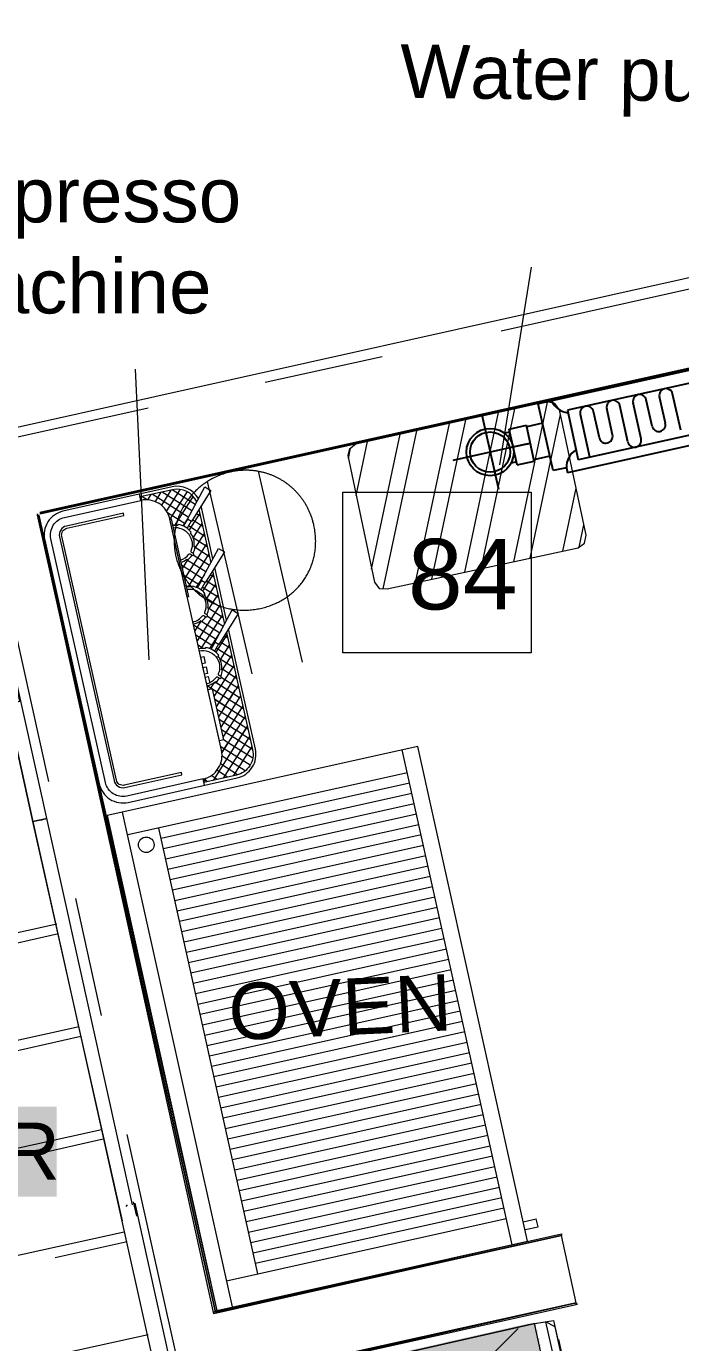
# Model space of a CAD drawing. Header units: inches. Extents: x 0.9 to 36.3, y 0.7 to 23.3.
# Drawn here: x 26.192 to 26.873, y 13.473 to 14.841 of the extents above; entities that cross this region are included whole.
import ezdxf

# ---------------------------------------------------------------- set-up
doc = ezdxf.new("R2010")
doc.units = ezdxf.units.IN
doc.linetypes.add('CENTER', pattern=[50.8, 31.75, -6.35, 6.35, -6.35])
doc.layers.add('Baseboard heater', color=7, linetype='Continuous', true_color=0x581317)
doc.layers.add('PDF_Solid Fills', color=7, linetype='Continuous', true_color=0xffffff)
doc.layers.add('Blocks', color=7, linetype='Continuous', lineweight=5, true_color=0x9a9c7f)
doc.layers.add('PDF_Geometry', color=7, linetype='Continuous', lineweight=9, true_color=0x777777)
doc.layers.add('Numbering receptecles', color=170, linetype='Continuous', lineweight=15)
doc.layers.add('Receptacles', color=170, linetype='Continuous', lineweight=15)
doc.layers.add('PDF_Text', color=7, linetype='Continuous')
doc.styles.add('PDF Arial', font='arial.ttf')
doc.styles.get("Standard").update_dxf_attribs({"font": 'arial.ttf'})

msp = doc.modelspace()

# ---------------------------------------------------------------- hatches: boundary and pattern name
at = {"layer": 'Blocks', "linetype": 'CENTER', "ltscale": 0.01, "transparency": 33554559}
h = msp.add_hatch(dxfattribs=at)
h.set_pattern_fill('ANSI32', color=256, scale=0.005, angle=33)
h.paths.add_polyline_path([(26.5349, 14.4066), (26.5282, 14.4016), (26.5265, 14.395), (26.5542, 14.2632), (26.5592, 14.2565), (26.5675, 14.2564), (26.7661, 14.2988), (26.7728, 14.3037), (26.7745, 14.3121), (26.7468, 14.4422), (26.7418, 14.4489), (26.7335, 14.4506)])
at = {"layer": 'Blocks', "linetype": 'ByBlock', "transparency": 33554457}
msp.add_hatch(color=256, dxfattribs=at).paths.add_polyline_path([(26.8206, 13.0095), (26.8272, 13.0095), (26.8272, 13.0178), (26.8256, 13.0178), (26.8256, 13.0261), (26.8239, 13.0261), (26.8239, 13.0328), (26.8222, 13.0328), (26.8222, 13.0411), (26.8206, 13.0411), (26.8206, 13.0478), (26.8189, 13.0478), (26.8189, 13.0561), (26.8172, 13.0561), (26.8172, 13.0628), (26.8156, 13.0628), (26.8156, 13.0711), (26.8139, 13.0711), (26.8139, 13.0778), (26.8122, 13.0778), (26.8122, 13.0861), (26.8106, 13.0861), (26.8106, 13.0928), (26.8089, 13.0928), (26.8089, 13.1011), (26.8072, 13.1011), (26.8072, 13.1078), (26.8056, 13.1078), (26.8056, 13.1161), (26.8039, 13.1161), (26.8039, 13.1228), (26.8022, 13.1228), (26.8022, 13.1311), (26.8006, 13.1311), (26.8006, 13.1395), (26.7989, 13.1395), (26.7989, 13.1461), (26.7972, 13.1461), (26.7972, 13.1545), (26.7956, 13.1545), (26.7956, 13.1611), (26.7939, 13.1611), (26.7939, 13.1695), (26.7922, 13.1695), (26.7922, 13.1761), (26.7906, 13.1761), (26.7906, 13.1845), (26.7889, 13.1845), (26.7889, 13.1911), (26.7872, 13.1911), (26.7872, 13.1995), (26.7856, 13.1995), (26.7856, 13.2061), (26.7839, 13.2061), (26.7839, 13.2145), (26.7822, 13.2145), (26.7822, 13.2211), (26.7806, 13.2211), (26.7806, 13.2295), (26.7789, 13.2295), (26.7789, 13.2361), (26.7772, 13.2361), (26.7772, 13.2445), (26.7756, 13.2445), (26.7756, 13.2511), (26.7739, 13.2511), (26.7739, 13.2595), (26.7722, 13.2595), (26.7722, 13.2678), (26.7706, 13.2678), (26.7706, 13.2745), (26.7689, 13.2745), (26.7689, 13.2828), (26.7672, 13.2828), (26.7672, 13.2895), (26.7656, 13.2895), (26.7656, 13.2978), (26.7639, 13.2978), (26.7639, 13.3045), (26.7622, 13.3045), (26.7622, 13.3128), (26.7606, 13.3128), (26.7606, 13.3195), (26.7589, 13.3195), (26.7589, 13.3278), (26.7572, 13.3278), (26.7572, 13.3345), (26.7556, 13.3345), (26.7556, 13.3428), (26.7539, 13.3428), (26.7539, 13.3495), (26.7522, 13.3495), (26.7522, 13.3578), (26.7506, 13.3578), (26.7506, 13.3645), (26.7489, 13.3645), (26.7489, 13.3728), (26.7472, 13.3728), (26.7472, 13.3811), (26.7456, 13.3811), (26.7456, 13.3878), (26.7439, 13.3878), (26.7439, 13.3961), (26.7422, 13.3961), (26.7422, 13.4028), (26.7406, 13.4028), (26.7406, 13.4111), (26.7389, 13.4111), (26.7389, 13.4178), (26.7372, 13.4178), (26.7372, 13.4261), (26.7356, 13.4261), (26.7356, 13.4328), (26.7339, 13.4328), (26.7339, 13.4411), (26.7322, 13.4411), (26.7322, 13.4478), (26.7306, 13.4478), (26.7306, 13.4561), (26.7289, 13.4561), (26.7289, 13.4628), (26.7272, 13.4628), (26.7272, 13.4711), (26.7256, 13.4711), (26.7256, 13.4778), (26.7239, 13.4778), (26.7239, 13.4861), (26.7222, 13.4861), (26.7222, 13.4928), (26.7139, 13.4928), (26.7072, 13.4911), (26.6989, 13.4895), (26.6922, 13.4878), (26.6839, 13.4861), (26.6706, 13.4828), (26.6622, 13.4811), (26.6556, 13.4795), (26.6472, 13.4778), (26.6406, 13.4761), (26.6322, 13.4745), (26.6189, 13.4711), (26.6106, 13.4695), (26.6039, 13.4678), (26.5956, 13.4661), (26.5889, 13.4645), (26.5806, 13.4628), (26.5673, 13.4595), (26.5589, 13.4578), (26.5523, 13.4561), (26.5439, 13.4545), (26.5373, 13.4528), (26.5289, 13.4511), (26.5156, 13.4478), (26.5073, 13.4461), (26.5006, 13.4445), (26.4923, 13.4428), (26.4856, 13.4411), (26.4773, 13.4395), (26.4639, 13.4361), (26.4556, 13.4345), (26.4489, 13.4328), (26.4406, 13.4311), (26.4339, 13.4295), (26.4256, 13.4278), (26.4273, 13.4261), (26.4273, 13.4195), (26.4289, 13.4195), (26.4289, 13.4111), (26.4306, 13.4111), (26.4306, 13.4045), (26.4323, 13.4045), (26.4323, 13.3961), (26.4339, 13.3961), (26.4339, 13.3895), (26.4356, 13.3895), (26.4356, 13.3811), (26.4373, 13.3811), (26.4373, 13.3745), (26.4389, 13.3745), (26.4389, 13.3661), (26.4406, 13.3661), (26.4406, 13.3595), (26.4423, 13.3595), (26.4423, 13.3511), (26.4439, 13.3511), (26.4439, 13.3445), (26.4456, 13.3445), (26.4456, 13.3361), (26.4473, 13.3361), (26.4473, 13.3295), (26.4489, 13.3295), (26.4489, 13.3211), (26.4506, 13.3211), (26.4506, 13.3145), (26.4523, 13.3145), (26.4523, 13.3061), (26.4539, 13.3061), (26.4539, 13.2995), (26.4556, 13.2995), (26.4556, 13.2911), (26.4573, 13.2911), (26.4573, 13.2845), (26.4589, 13.2845), (26.4589, 13.2761), (26.4606, 13.2761), (26.4606, 13.2695), (26.4623, 13.2695), (26.4623, 13.2611), (26.4639, 13.2611), (26.4639, 13.2545), (26.4656, 13.2545), (26.4656, 13.2461), (26.4673, 13.2461), (26.4673, 13.2395), (26.4689, 13.2395), (26.4689, 13.2311), (26.4706, 13.2311), (26.4706, 13.2245), (26.4723, 13.2245), (26.4723, 13.2161), (26.4739, 13.2161), (26.4739, 13.2095), (26.4756, 13.2095), (26.4756, 13.2011), (26.4773, 13.2011), (26.4773, 13.1945), (26.4789, 13.1945), (26.4789, 13.1861), (26.4806, 13.1861), (26.4806, 13.1795), (26.4823, 13.1795), (26.4823, 13.1711), (26.4839, 13.1711), (26.4839, 13.1645), (26.4856, 13.1645), (26.4856, 13.1561), (26.4873, 13.1561), (26.4873, 13.1495), (26.4889, 13.1495), (26.4889, 13.1411), (26.4906, 13.1411), (26.4906, 13.1345), (26.4923, 13.1345), (26.4923, 13.1261), (26.4939, 13.1261), (26.4939, 13.1195), (26.4956, 13.1195), (26.4956, 13.1111), (26.4973, 13.1111), (26.4973, 13.1045), (26.4989, 13.1045), (26.4989, 13.0961), (26.5006, 13.0961), (26.5006, 13.0895), (26.5023, 13.0895), (26.5023, 13.0811), (26.5039, 13.0811), (26.5039, 13.0745), (26.5056, 13.0745), (26.5056, 13.0661), (26.5073, 13.0661), (26.5073, 13.0595), (26.5089, 13.0595), (26.5089, 13.0511), (26.5106, 13.0511), (26.5106, 13.0445), (26.5123, 13.0445), (26.5123, 13.0361), (26.5139, 13.0361), (26.5139, 13.0295), (26.5156, 13.0295), (26.5156, 13.0211), (26.5173, 13.0211), (26.5173, 13.0145), (26.5189, 13.0145), (26.5189, 13.0061), (26.5206, 13.0061), (26.5206, 12.9995), (26.5223, 12.9995), (26.5223, 12.9911), (26.5239, 12.9911), (26.5239, 12.9828), (26.5256, 12.9828), (26.5256, 12.9761), (26.5273, 12.9761), (26.5273, 12.9678), (26.5289, 12.9678), (26.5289, 12.9611), (26.5306, 12.9611), (26.5306, 12.9528), (26.5323, 12.9528), (26.5323, 12.9461), (26.5489, 12.9495), (26.5556, 12.9511), (26.5639, 12.9528), (26.5706, 12.9545), (26.5789, 12.9561), (26.5856, 12.9578), (26.5939, 12.9595), (26.6006, 12.9611), (26.6089, 12.9628), (26.6156, 12.9645), (26.6239, 12.9661), (26.6306, 12.9678), (26.6472, 12.9711), (26.6539, 12.9728), (26.6622, 12.9745), (26.6689, 12.9761), (26.6772, 12.9778), (26.6839, 12.9795), (26.6922, 12.9811), (26.6989, 12.9828), (26.7072, 12.9845), (26.7139, 12.9861), (26.7222, 12.9878), (26.7289, 12.9895), (26.7456, 12.9928), (26.7522, 12.9945), (26.7606, 12.9961), (26.7672, 12.9978), (26.7756, 12.9995), (26.7822, 13.0011), (26.7906, 13.0028), (26.7972, 13.0045), (26.8056, 13.0061), (26.8122, 13.0078)])

# ---------------------------------------------------------------- linework, layer by layer
at = {"layer": 'Baseboard heater', "linetype": 'ByBlock', "ltscale": 0.5}
for p, q in [((27.9694, 14.7246), (26.7246, 14.4486)), ((27.972, 14.6469), (26.7551, 14.377)), ((26.74, 14.3791), (26.7246, 14.4486)), ((26.7549, 14.4418), (26.7663, 14.3903)), ((26.7782, 14.393), (26.7684, 14.4376)), ((26.7882, 14.4132), (26.7821, 14.4406)), ((26.754, 14.3822), (26.74, 14.3791)), ((26.754, 14.3822), (26.7551, 14.377))]:
    msp.add_line(p, q, dxfattribs=at)
at = {"layer": 'Baseboard heater', "linetype": 'ByBlock', "ltscale": 0.3}
for p, q in [((27.9448, 14.7056), (26.7549, 14.4418)), ((27.9562, 14.6542), (26.7663, 14.3903)), ((26.8728, 14.4211), (26.8644, 14.4588)), ((26.8179, 14.409), (26.8095, 14.4467)), ((26.8316, 14.412), (26.8232, 14.4497)), ((26.843, 14.4253), (26.837, 14.4528)), ((26.8568, 14.4284), (26.8507, 14.4558)), ((26.666, 14.4371), (26.6832, 14.3597)), ((26.8019, 14.4162), (26.7958, 14.4436)), ((26.6952, 14.4191), (26.6896, 14.4179)), ((26.6945, 14.4222), (26.7123, 14.4262)), ((26.7027, 14.3852), (26.6945, 14.4222)), ((26.7205, 14.3891), (26.7123, 14.4262)), ((26.7291, 14.4284), (26.7126, 14.4248)), ((26.7133, 14.407), (26.6359, 14.3898)), ((26.6986, 14.4037), (26.7164, 14.4076)), ((26.7367, 14.3941), (26.7202, 14.3905)), ((26.702, 14.3883), (26.6964, 14.387)), ((26.7027, 14.3852), (26.7205, 14.3891))]:
    msp.add_line(p, q, dxfattribs=at)
at = {"layer": 'Baseboard heater', "linetype": 'ByBlock', "ltscale": 0.5}
for radius in [0.0246, 0.0209]:
    msp.add_circle((26.6746, 14.3984), radius, dxfattribs=at)
at = {"layer": 'Baseboard heater', "linetype": 'ByBlock', "ltscale": 0.3}
for centre, start, end in [((26.8301, 14.4512), 12.5022, 192.5022), ((26.8575, 14.4573), 12.5022, 192.5022), ((26.8027, 14.4452), 12.5022, 192.5022), ((26.8499, 14.4268), 192.5022, 12.5022), ((26.795, 14.4147), 192.5022, 12.5022), ((26.8247, 14.4105), 192.5022, 12.5022)]:
    msp.add_arc(centre, 0.00703, start, end, dxfattribs=at)
at = {"layer": 'Baseboard heater', "linetype": 'ByBlock', "ltscale": 0.5}
for centre, radius, start, end in [((26.7574, 14.4596), 0.0204, 202.6091, 264.6621), ((26.7752, 14.4391), 0.00703, 12.5022, 192.5022), ((26.7743, 14.383), 0.0204, 120.3424, 182.3953)]:
    msp.add_arc(centre, radius, start, end, dxfattribs=at)
at = {"layer": 'Blocks', "linetype": 'CENTER', "ltscale": 0.01}
for p, q in [((26.7173, 14.5904), (26.6842, 14.3853)), ((26.3053, 14.4845), (26.3197, 14.1825))]:
    msp.add_line(p, q, dxfattribs=at)
at = {"layer": 'Blocks', "linetype": 'ByBlock'}
for p, q in [((26.3178, 14.3488), (26.3125, 14.3522)), ((26.3216, 14.3542), (26.3182, 14.3488)), ((26.3607, 14.3306), (26.323, 14.3546)), ((26.3321, 14.3566), (26.3261, 14.3471)), ((26.3427, 14.3589), (26.3327, 14.3432)), ((26.3644, 14.3374), (26.3336, 14.3569)), ((26.3522, 14.3597), (26.338, 14.3373)), ((26.3597, 14.3573), (26.3416, 14.3288)), ((26.368, 14.3441), (26.3441, 14.3593)), ((26.3657, 14.3525), (26.3465, 14.3222)), ((26.3573, 14.3238), (26.3392, 14.3352)), ((26.3717, 14.3388), (26.3841, 14.2834)), ((26.3863, 14.2875), (26.374, 14.3425)), ((26.3457, 14.3221), (26.3441, 14.3231)), ((26.3598, 14.3289), (26.3552, 14.3217)), ((26.3559, 14.3213), (26.3601, 14.3286)), ((26.3636, 14.3266), (26.3594, 14.3193)), ((26.378, 14.3106), (26.3608, 14.3216)), ((26.3726, 14.3348), (26.3616, 14.3175)), ((26.3756, 14.3212), (26.365, 14.3279)), ((26.3749, 14.3243), (26.3657, 14.3097)), ((26.3733, 14.3317), (26.369, 14.3344)), ((26.3804, 14.3001), (26.3658, 14.3093)), ((26.3773, 14.3137), (26.3676, 14.2984)), ((26.3797, 14.3032), (26.3566, 14.2669)), ((26.3827, 14.2896), (26.3677, 14.2991)), ((26.3753, 14.2672), (26.3535, 14.281)), ((26.3599, 14.2863), (26.3543, 14.2775)), ((26.3789, 14.2739), (26.3588, 14.2866)), ((26.382, 14.2927), (26.3602, 14.2582)), ((26.3826, 14.2806), (26.3659, 14.2912)), ((26.3719, 14.2603), (26.3559, 14.2704)), ((26.3775, 14.2713), (26.369, 14.2579)), ((26.3867, 14.2716), (26.3755, 14.2539)), ((26.3874, 14.2685), (26.3836, 14.2709)), ((26.386, 14.2749), (26.3984, 14.2195)), ((26.4006, 14.2236), (26.3883, 14.2786)), ((26.3608, 14.2583), (26.3582, 14.2599)), ((26.3702, 14.2574), (26.3744, 14.2647)), ((26.3779, 14.2627), (26.3737, 14.2554)), ((26.3921, 14.2474), (26.3753, 14.2581)), ((26.3898, 14.258), (26.3796, 14.2644)), ((26.3891, 14.2611), (26.3797, 14.2463)), ((26.3938, 14.24), (26.3699, 14.2022)), ((26.3945, 14.2369), (26.3798, 14.2462)), ((26.3915, 14.2505), (26.3821, 14.2357)), ((26.3962, 14.2294), (26.3739, 14.1943)), ((26.3971, 14.2171), (26.3806, 14.2276)), ((26.3816, 14.236), (26.3811, 14.2363)), ((26.3969, 14.2263), (26.3821, 14.2357)), ((26.3898, 14.2037), (26.3662, 14.2187)), ((26.3739, 14.2228), (26.3675, 14.2127)), ((26.3737, 14.2229), (26.3735, 14.2231)), ((26.3934, 14.2104), (26.3744, 14.2225)), ((26.3952, 14.2137), (26.3829, 14.1942)), ((26.3864, 14.1968), (26.3685, 14.2081)), ((26.3845, 14.1936), (26.3887, 14.2008)), ((26.3922, 14.1988), (26.388, 14.1915)), ((26.4009, 14.2084), (26.3895, 14.1904)), ((26.4039, 14.1947), (26.3941, 14.201)), ((26.4016, 14.2053), (26.3981, 14.2075)), ((26.3759, 14.1944), (26.3709, 14.1976)), ((26.4063, 14.1842), (26.3898, 14.1946)), ((26.4032, 14.1978), (26.3938, 14.183)), ((26.4056, 14.1873), (26.396, 14.1721)), ((26.408, 14.1767), (26.3874, 14.1443)), ((26.4087, 14.1737), (26.3937, 14.1831)), ((26.411, 14.1631), (26.3955, 14.173)), ((26.3877, 14.1591), (26.3832, 14.152)), ((26.414, 14.1431), (26.3882, 14.1595)), ((26.4076, 14.1472), (26.3891, 14.1589)), ((26.4103, 14.1662), (26.3897, 14.1338)), ((26.3851, 14.1524), (26.3803, 14.1555)), ((26.4099, 14.1367), (26.3841, 14.153)), ((26.404, 14.1405), (26.3856, 14.1521)), ((26.415, 14.1451), (26.4036, 14.1271)), ((26.4127, 14.1557), (26.4097, 14.1509)), ((26.4082, 14.1197), (26.3904, 14.131)), ((26.3992, 14.1344), (26.3921, 14.1232)), ((26.4057, 14.1303), (26.3945, 14.1127)), ((26.4204, 14.121), (26.404, 14.1314)), ((26.4174, 14.1346), (26.408, 14.1197)), ((26.4181, 14.1315), (26.4083, 14.1377)), ((26.4106, 14.1091), (26.3927, 14.1205)), ((26.408, 14.1198), (26.3968, 14.1022)), ((26.4228, 14.1104), (26.4079, 14.1199)), ((26.4198, 14.1241), (26.4101, 14.1089)), ((26.4221, 14.1135), (26.3865, 14.0573)), ((26.4129, 14.0986), (26.3951, 14.1099)), ((26.4245, 14.103), (26.397, 14.0597)), ((26.4209, 14.1116), (26.4045, 14.0858)), ((26.4252, 14.0999), (26.4097, 14.1097)), ((26.5993, 14.0926), (26.2762, 14.0208)), ((26.4249, 14.0729), (26.3945, 14.0922)), ((26.4088, 14.0922), (26.3974, 14.0994)), ((26.4277, 14.0802), (26.4033, 14.0957)), ((26.4268, 14.0924), (26.4075, 14.062)), ((26.4275, 14.0893), (26.4092, 14.101)), ((26.6975, 13.5747), (26.5832, 14.089)), ((26.7136, 13.5783), (26.5993, 14.0926)), ((26.4198, 14.0671), (26.3958, 14.0823)), ((26.5885, 14.0651), (26.2977, 14.0005)), ((26.3909, 14.0583), (26.3846, 14.0623)), ((26.4014, 14.0607), (26.3904, 14.0677)), ((26.4119, 14.0631), (26.3942, 14.0743)), ((26.5909, 14.0543), (26.3324, 13.9969)), ((26.3804, 14.056), (26.3762, 14.0586)), ((26.3788, 14.0594), (26.3767, 14.0562)), ((26.5933, 14.0435), (26.3348, 13.9861)), ((26.2762, 14.0208), (26.3905, 13.5065)), ((26.4067, 13.5101), (26.2924, 14.0243)), ((26.5957, 14.0328), (26.3372, 13.9753)), ((26.5981, 14.022), (26.3396, 13.9646)), ((26.4329, 13.5445), (26.33, 14.0076)), ((26.6005, 14.0112), (26.342, 13.9538)), ((26.6029, 14.0005), (26.3444, 13.943)), ((26.6052, 13.9897), (26.3468, 13.9322)), ((26.6076, 13.9789), (26.3492, 13.9215)), ((26.61, 13.9681), (26.3515, 13.9107)), ((26.6124, 13.9574), (26.3539, 13.8999)), ((26.6148, 13.9466), (26.3563, 13.8892)), ((26.6172, 13.9358), (26.3587, 13.8784)), ((26.6196, 13.9251), (26.3611, 13.8676)), ((26.622, 13.9143), (26.3635, 13.8568)), ((26.6244, 13.9035), (26.3659, 13.8461)), ((26.6268, 13.8927), (26.3683, 13.8353)), ((26.6292, 13.882), (26.3707, 13.8245)), ((26.6316, 13.8712), (26.3731, 13.8138)), ((26.634, 13.8604), (26.3755, 13.803)), ((26.6364, 13.8497), (26.3779, 13.7922)), ((26.6388, 13.8389), (26.3803, 13.7815)), ((26.6412, 13.8281), (26.3827, 13.7707)), ((26.6435, 13.8174), (26.3851, 13.7599)), ((26.6459, 13.8066), (26.3874, 13.7491)), ((26.6483, 13.7958), (26.3898, 13.7384)), ((26.6507, 13.785), (26.3922, 13.7276)), ((26.6531, 13.7743), (26.3946, 13.7168)), ((26.6555, 13.7635), (26.397, 13.7061)), ((26.6579, 13.7527), (26.3994, 13.6953)), ((26.6603, 13.742), (26.4018, 13.6845)), ((26.6627, 13.7312), (26.4042, 13.6737)), ((26.6651, 13.7204), (26.4066, 13.663)), ((26.6675, 13.7096), (26.409, 13.6522)), ((26.6699, 13.6989), (26.4114, 13.6414)), ((26.6723, 13.6881), (26.4138, 13.6307)), ((26.6747, 13.6773), (26.4162, 13.6199)), ((26.6771, 13.6666), (26.4186, 13.6091)), ((26.6794, 13.6558), (26.421, 13.5984)), ((26.6818, 13.645), (26.4233, 13.5876)), ((26.6842, 13.6343), (26.4257, 13.5768)), ((26.6866, 13.6235), (26.4281, 13.566)), ((26.689, 13.6127), (26.4305, 13.5553)), ((26.4006, 13.5373), (26.6914, 13.6019)), ((26.7091, 13.5985), (26.7226, 13.6015)), ((26.7244, 13.5934), (26.7226, 13.6015)), ((26.7109, 13.5904), (26.7244, 13.5934)), ((26.3905, 13.5065), (26.7136, 13.5783))]:
    msp.add_line(p, q, dxfattribs=at)
for points in [[(26.7468, 14.4422), (26.7418, 14.4489), (26.7335, 14.4506), (26.5349, 14.4066), (26.5282, 14.4016), (26.5265, 14.395), (26.5542, 14.2632), (26.5592, 14.2565), (26.5675, 14.2564), (26.7661, 14.2988), (26.7728, 14.3037), (26.7745, 14.3121)], [(26.3598, 14.3288), (26.3779, 14.3622), (26.384, 14.3586), (26.364, 14.3263)], [(26.3415, 14.3287), (26.3428, 14.329), (26.3609, 14.2479), (26.3597, 14.2477)], [(26.374, 14.2649), (26.3922, 14.2983), (26.3983, 14.2947), (26.3783, 14.2624)], [(26.3883, 14.201), (26.4065, 14.2344), (26.4126, 14.2308), (26.3926, 14.1986)], [(26.3736, 14.1854), (26.3768, 14.1861), (26.3783, 14.179), (26.3752, 14.1783)], [(26.376, 14.1746), (26.3792, 14.1753), (26.3808, 14.1682), (26.3776, 14.1675)], [(26.3783, 14.1646), (26.3814, 14.1653), (26.383, 14.1582), (26.3799, 14.1575)], [(26.3812, 14.1516), (26.3855, 14.1525), (26.3974, 14.0994), (26.3931, 14.0984)], [(26.4256, 13.4261), (26.5323, 12.9445), (26.8272, 13.0095), (26.7206, 13.4928)]]:
    msp.add_lwpolyline(points, close=True, dxfattribs=at)
for points in [[(26.3713, 14.35, 0.332289), (26.3438, 14.3623), (26.2304, 14.337, 0.414214), (26.2114, 14.3069), (26.2681, 14.0535, 0.414214), (26.2982, 14.0344), (26.4115, 14.0598, 0.414214), (26.4305, 14.0898), (26.4148, 14.1603), (26.4026, 14.2147)], [(26.3776, 14.0522), (26.3762, 14.0587, 0.414214), (26.3952, 14.0888), (26.3414, 14.3292, 0.414214), (26.3114, 14.3482), (26.3099, 14.3547)], [(26.3695, 14.3467, 0.357543), (26.3444, 14.3593), (26.3106, 14.3518)], [(26.3762, 14.0587), (26.2967, 14.0409, -0.414214), (26.2746, 14.0549), (26.2179, 14.3084, -0.414214), (26.2319, 14.3305), (26.3114, 14.3482)], [(26.3448, 14.3198, -0.589811), (26.3633, 14.2956, 0.399029), (26.3637, 14.2944), (26.3658, 14.2934, 0.083054), (26.3678, 14.2999), (26.3668, 14.3, 0.198912), (26.363, 14.3145), (26.3638, 14.3151, 0.198912), (26.3501, 14.323), (26.35, 14.322, 0.072538), (26.3443, 14.3219)], [(26.3524, 14.286, 0.161387), (26.3613, 14.2922, -0.399029), (26.3626, 14.2925), (26.3646, 14.2912, 1.0311), (26.3658, 14.2934)], [(26.3529, 14.2838, 0.092486), (26.3593, 14.287), (26.3599, 14.2862, 0.083054), (26.3646, 14.2912)], [(26.3591, 14.2559, -0.589811), (26.3776, 14.2317, 0.399029), (26.378, 14.2305), (26.3801, 14.2295, 0.083054), (26.3821, 14.236), (26.3811, 14.2361, 0.198912), (26.3773, 14.2506), (26.3781, 14.2512, 0.198912), (26.3644, 14.2591), (26.3643, 14.2581, 0.072538), (26.3586, 14.2581)], [(26.3655, 14.2218, 0.179817), (26.3756, 14.2283, -0.399029), (26.3769, 14.2286), (26.3788, 14.2273, 1.0311), (26.3801, 14.2295)], [(26.366, 14.2196, 0.108504), (26.3736, 14.2231), (26.3742, 14.2223, 0.083054), (26.3788, 14.2273)], [(26.4003, 14.211), (26.4126, 14.1562), (26.4276, 14.0892, -0.414214), (26.4108, 14.0628), (26.377, 14.0552)], [(26.3722, 14.1917, -0.614209), (26.3919, 14.1679, 0.399029), (26.3923, 14.1666), (26.3944, 14.1656, 0.083054), (26.3964, 14.1721), (26.3954, 14.1722, 0.198912), (26.3916, 14.1867), (26.3924, 14.1873, 0.198912), (26.3787, 14.1952), (26.3786, 14.1942, 0.088498), (26.3717, 14.1939)], [(26.3803, 14.1557, 0.108504), (26.3879, 14.1592), (26.3885, 14.1584, 0.083054), (26.3931, 14.1634)], [(26.3829, 14.1589, 0.132053), (26.3899, 14.1645, -0.399029), (26.3912, 14.1647), (26.3931, 14.1634, 1.0311), (26.3944, 14.1656)]]:
    msp.add_lwpolyline(points, format="xyb", dxfattribs=at)
msp.add_lwpolyline([(26.3535, 14.0655), (26.2942, 14.0522, -0.414214), (26.2859, 14.0575), (26.2291, 14.3109, -0.414214), (26.2344, 14.3192), (26.2937, 14.3325), (26.2932, 14.3348), (26.2339, 14.3215, 0.414214), (26.2268, 14.3104), (26.2835, 14.057, 0.414214), (26.2947, 14.0499), (26.354, 14.0631)], format="xyb", close=True, dxfattribs=at)
for points in [[(26.4134, 14.1526), (26.4113, 14.1539), (26.395, 14.1642)], [(26.397, 14.131), (26.4096, 14.1509), (26.4033, 14.1409)], [(26.4058, 14.1302), (26.388, 14.1415), (26.4006, 14.1336)], [(26.4104, 14.1093), (26.3957, 14.0861), (26.4018, 14.0958)], [(26.8422, 13.0378), (26.8472, 13.0145), (26.8272, 13.0095), (26.5323, 12.9445), (26.4256, 13.4261), (26.7206, 13.4928), (26.7406, 13.4961), (26.8422, 13.0428)], [(26.8406, 13.0128), (26.8272, 13.0095), (26.7206, 13.4928), (26.7322, 13.4945), (26.8406, 13.0128), (26.8456, 13.0211), (26.7422, 13.4895), (26.7322, 13.4945)], [(26.7456, 13.4761), (26.8439, 13.0345)]]:
    msp.add_lwpolyline(points, dxfattribs=at)
msp.add_circle((26.317, 13.9903), 0.00806, dxfattribs=at)
at = {"layer": 'Numbering receptecles', "linetype": 'ByBlock', "ltscale": 0.001}
msp.add_lwpolyline([(26.5213, 14.3569), (26.7173, 14.3569), (26.7173, 14.1897), (26.5213, 14.1897)], close=True, dxfattribs=at)
at = {"layer": 'PDF_Geometry', "linetype": 'ByBlock'}
for points in [[(26.2064, 14.3358), (28.4782, 14.8408), (28.4782, 14.8392), (26.2064, 14.3341), (28.4782, 14.8392)], [(28.4782, 14.8375), (26.2082, 14.3341)], [(26.0907, 14.4037), (27.9774, 14.8237)], [(26.2064, 14.3357), (27.9981, 14.7341), (27.9782, 14.8241)], [(26.6859, 14.5245), (27.1725, 14.6329)], [(26.2156, 14.0561), (26.1073, 14.5444)], [(26.4406, 14.4711), (26.5623, 14.4977)], [(25.8306, 14.3361), (26.3189, 14.4444)], [(26.0889, 14.4027), (26.1089, 14.3128), (26.1456, 14.3211), (26.3023, 13.6161)], [(25.174, 13.4061), (25.1823, 13.3745), (25.469, 13.4378), (25.8606, 13.5244), (26.0589, 12.6378), (26.0173, 12.6295), (26.0289, 12.5812), (26.0689, 12.5895), (26.1789, 12.0962), (26.2273, 12.1062), (26.1173, 12.6012), (26.5139, 12.6895), (26.7322, 11.7045), (26.7856, 11.7162), (26.5606, 12.7245), (26.4023, 13.4345), (26.7639, 13.5145), (26.7489, 13.5844), (26.3873, 13.5028), (26.2039, 14.3344)], [(26.3889, 13.5045), (26.7489, 13.5844), (26.3873, 13.5045), (26.3873, 13.5028), (26.2039, 14.3344), (26.3889, 13.5045), (26.2039, 14.3328)], [(26.3906, 13.5061), (26.2056, 14.3328)], [(26.2923, 13.5994), (26.1989, 14.0144), (26.1723, 14.1361), (26.1856, 14.1394), (26.1456, 14.3194), (26.1106, 14.3128), (26.1089, 14.3128)], [(26.1989, 14.0144), (26.2139, 14.0178), (26.1989, 14.0144), (26.1723, 14.1361), (26.1989, 14.0144), (26.3706, 13.2445), (26.3856, 13.2561), (26.3056, 13.6178)], [(26.2706, 13.8128), (26.2439, 13.9344)], [(26.2239, 13.9078), (25.8456, 13.8244), (25.8689, 13.7178), (25.8923, 13.6111), (26.2706, 13.6944)], [(26.2256, 13.8978), (26.1523, 13.8811)], [(26.2473, 13.8011), (25.8689, 13.7178)], [(26.2489, 13.7911), (26.1756, 13.7744)], [(26.2723, 13.6844), (26.1989, 13.6678)], [(26.4056, 13.2028), (26.2973, 13.6894)], [(26.2973, 13.6161), (26.2956, 13.6144)], [(26.3073, 13.6044), (26.3039, 13.6194)], [(26.2939, 13.5878), (25.9156, 13.5045)], [(26.3889, 13.5061), (26.7489, 13.5861), (26.7489, 13.5844), (26.3873, 13.5028)], [(26.7489, 13.5844), (26.7489, 13.5844)], [(26.2973, 13.5778), (26.2223, 13.5611)], [(26.5139, 12.9378), (26.4023, 13.4345), (26.4039, 13.4328), (26.7639, 13.5145), (26.4023, 13.4345)], [(26.5473, 12.8395), (26.5389, 12.8378), (26.4056, 13.4328), (26.7656, 13.5128), (26.7639, 13.5128), (26.7639, 13.5145), (26.4039, 13.4345)], [(26.7639, 13.5145), (26.7639, 13.5145)], [(26.4656, 13.2495), (26.7039, 13.4878)], [(26.3189, 13.4811), (25.9406, 13.3978)]]:
    msp.add_lwpolyline(points, dxfattribs=at)
msp.add_lwpolyline([(26.2073, 14.0161), (26.2089, 14.0161)], close=True, dxfattribs=at)
at = {"layer": 'PDF_Solid Fills', "linetype": 'ByBlock', "transparency": 33554559}
msp.add_solid([(25.982, 13.6247), (26.2237, 13.6247), (25.982, 13.7181), (26.2237, 13.7181)], dxfattribs=at)
at = {"layer": 'Receptacles', "linetype": 'ByBlock'}
for points in [[(26.4796, 14.1802), (26.4337, 14.3784)], [(26.4271, 14.168), (26.3808, 14.3679)]]:
    msp.add_lwpolyline(points, dxfattribs=at)
msp.add_rational_spline([(26.4041, 14.3776), (26.4231, 14.3821), (26.4423, 14.3789), (26.4589, 14.3686), (26.4755, 14.3583), (26.4868, 14.3423), (26.4911, 14.3233), (26.5005, 14.2829), (26.4772, 14.2456), (26.4368, 14.2362), (26.3964, 14.2269), (26.3571, 14.2497), (26.3478, 14.2901), (26.3389, 14.3284), (26.3637, 14.3682), (26.4041, 14.3776)], [1, 0.948448710105, 0.948448710105, 1, 0.948448710105, 0.948448710105, 1, 1, 1, 1, 1, 1, 1, 1, 1, 1], degree=3, knots=[0, 0, 0, 0, 0.79168, 0.79168, 0.79168, 1.583359, 1.583359, 1.583359, 2.583359, 2.583359, 2.583359, 3.583359, 3.583359, 3.583359, 4.583359, 4.583359, 4.583359, 4.583359], dxfattribs=at)

# ---------------------------------------------------------------- texts
at = {"layer": 'Blocks', "linetype": 'ByBlock'}
msp.add_text('OVEN', height=0.05865, rotation=2.5953, dxfattribs=at).set_placement((26.4039, 13.7871))
at = {"layer": 'Blocks', "linetype": 'ByBlock', "insert": (26.545, 14.8226), "char_height": 0.055408, "width": 0.537176, "attachment_point": 1, "rotation": 359.2666}
msp.add_mtext('\\pxqc;Water purifier', dxfattribs=at)
at = {"layer": 'Blocks', "linetype": 'ByBlock', "insert": (26.0851, 14.6939), "char_height": 0.05678, "attachment_point": 1}
msp.add_mtext('Espresso^JMachine', dxfattribs=at)
at = {"layer": 'Numbering receptecles', "linetype": 'ByBlock', "ltscale": 0.001}
msp.add_text('84', height=0.0733, dxfattribs=at).set_placement((26.5891, 14.2349))
at = {"layer": 'PDF_Text', "linetype": 'ByBlock', "insert": (25.983, 13.6715), "char_height": 0.05939, "attachment_point": 4, "style": 'PDF Arial'}
msp.add_mtext('STAIR', dxfattribs=at)

doc.saveas('drawing.dxf')
